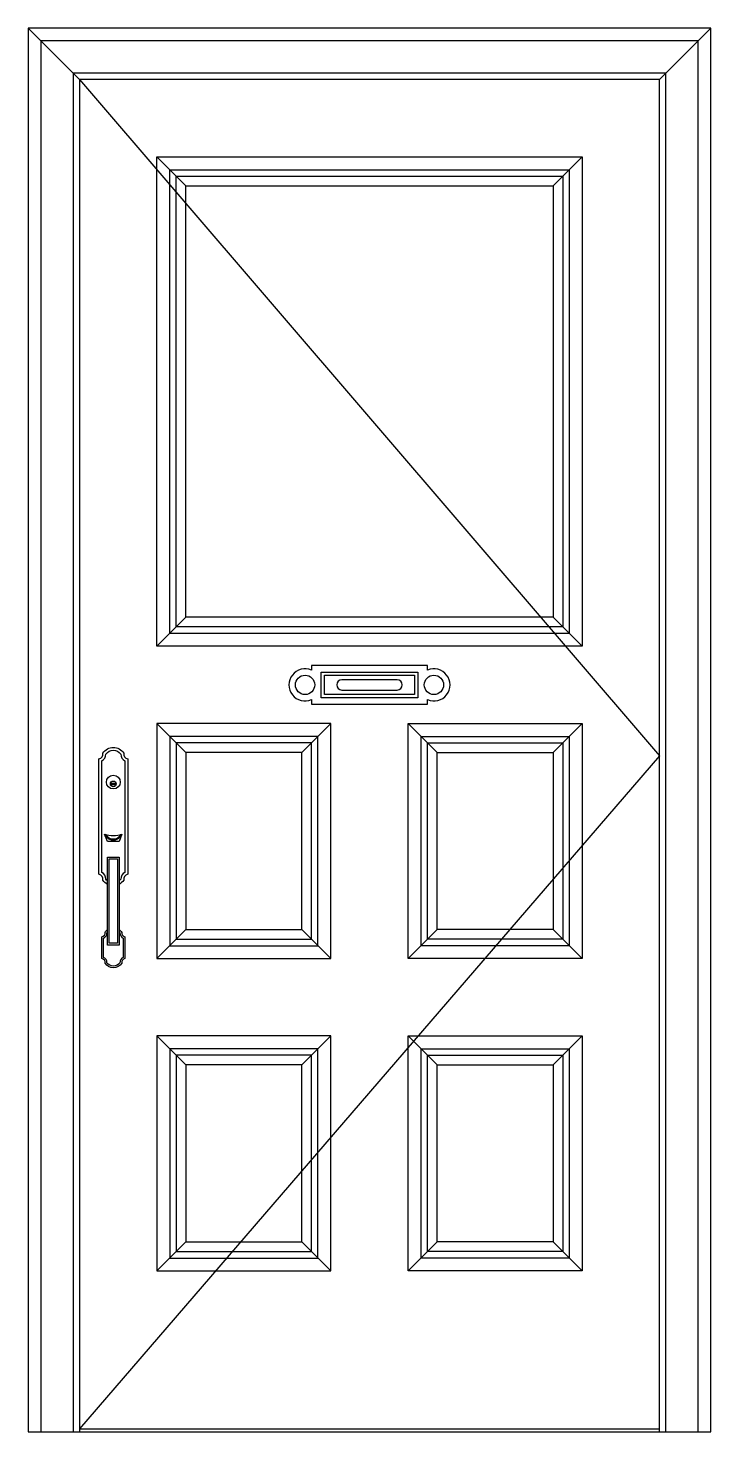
# Model space of a CAD drawing. Header units: metres. Extents: x -2328 to -1268, y 0 to 2180.
import ezdxf

# ---------------------------------------------------------------- set-up
doc = ezdxf.new("R2010")
doc.units = ezdxf.units.M
for name, color, linetype in [('2', 2, 'Continuous'), ('3', 3, 'Continuous'), ('7', 7, 'Continuous')]:
    doc.layers.add(name, color=color, linetype=linetype)

msp = doc.modelspace()

# ---------------------------------------------------------------- linework, layer by layer
at = {"layer": '2'}
msp.add_line((-2327.86, 0), (-1267.86, 0), dxfattribs=at)
at = {"layer": '3'}
for p, q in [((-2247.86, 2100), (-2327.86, 2180)), ((-1347.86, 2100), (-1267.86, 2180)), ((-2082.86, 1935.08), (-2127.86, 1980.08)), ((-1512.86, 1935.08), (-1467.86, 1980.08)), ((-2082.86, 1265.08), (-2127.86, 1220.08)), ((-1467.86, 1220.08), (-1512.86, 1265.08)), ((-2082.86, 1055), (-2127.86, 1100)), ((-1902.86, 1055), (-1857.86, 1100)), ((-1692.86, 1055), (-1737.86, 1100)), ((-1512.86, 1055), (-1467.86, 1100)), ((-2199.95, 1007.19), (-2191.18, 1007.19)), ((-2199.95, 1005.4), (-2191.18, 1005.4)), ((-2082.86, 780), (-2127.86, 735)), ((-1902.86, 780), (-1857.86, 735)), ((-1692.86, 780), (-1737.86, 735)), ((-1512.86, 780), (-1467.86, 735)), ((-2082.86, 570), (-2127.86, 615)), ((-1902.86, 570), (-1857.86, 615)), ((-1692.86, 570), (-1737.86, 615)), ((-1512.86, 570), (-1467.86, 615)), ((-2082.86, 295), (-2127.86, 250)), ((-1902.86, 295), (-1857.86, 250)), ((-1692.86, 295), (-1737.86, 250)), ((-1512.86, 295), (-1467.86, 250)), ((-2247.86, 5), (-1347.86, 5))]:
    msp.add_line(p, q, dxfattribs=at)
for points in [[(-1287.86, 0), (-1287.86, 2160), (-2307.86, 2160), (-2307.86, 0)], [(-1337.86, 0), (-1337.86, 2110), (-2257.86, 2110), (-2257.86, 0)], [(-2247.86, 2100), (-1347.86, 1050), (-2247.86, 5)]]:
    msp.add_lwpolyline(points, dxfattribs=at)
for points in [[(-2107.86, 1955.08), (-2107.86, 1960.08), (-1487.86, 1960.08), (-1487.86, 1240.08), (-2107.86, 1240.08)], [(-2097.86, 1950.08), (-1497.86, 1950.08), (-1497.86, 1250.08), (-2097.86, 1250.08)], [(-1867.86, 1175.04), (-1727.86, 1175.04), (-1727.86, 1145.04), (-1867.86, 1145.04)], [(-1877.86, 1080), (-2107.86, 1080), (-2107.86, 755), (-1877.86, 755)], [(-1887.86, 1070), (-2097.86, 1070), (-2097.86, 765), (-1887.86, 765)], [(-1717.86, 755), (-1717.86, 1080), (-1487.86, 1080), (-1487.86, 755)], [(-1707.86, 765), (-1707.86, 1070), (-1497.86, 1070), (-1497.86, 765)], [(-2201.83, 758.79), (-2201.83, 890.09), (-2189.3, 890.09), (-2189.3, 758.79)], [(-2107.86, 595), (-2107.86, 270), (-1877.86, 270), (-1877.86, 595)], [(-1717.86, 595), (-1487.86, 595), (-1487.86, 270), (-1717.86, 270)], [(-2097.86, 585), (-2097.86, 280), (-1887.86, 280), (-1887.86, 585)], [(-1707.86, 585), (-1497.86, 585), (-1497.86, 280), (-1707.86, 280)]]:
    msp.add_lwpolyline(points, close=True, dxfattribs=at)
for points in [[(-2204.52, 855.58, -0.06), (-2207.13, 858.24, 0.26), (-2213.47, 868.93), (-2213.47, 1041.95, 0.26), (-2207.13, 1052.64, -0.5), (-2183.99, 1052.64, 0.26), (-2177.66, 1041.95), (-2177.66, 868.93, 0.26), (-2183.99, 858.24, -0.06), (-2186.61, 855.58, -0.06)], [(-2207.26, 927.74, 0.2), (-2198.93, 920.97), (-2192.19, 920.97, 0.2), (-2183.87, 927.74, 0.19)], [(-2186.61, 776.67, -0.04), (-2185.25, 775.07, 0.29), (-2180.18, 766.76), (-2180.18, 736.91, 0.29), (-2185.25, 728.6, -0.51), (-2205.55, 728.6, 0.29), (-2210.62, 736.91), (-2210.62, 766.76, 0.29), (-2205.55, 775.07, -0.03), (-2204.52, 776.33, -0.03)]]:
    msp.add_lwpolyline(points, format="xyb", dxfattribs=at)
for centre, radius in [((-1897.86, 1160.04), 15), ((-1697.86, 1160.04), 15), ((-2195.56, 1006.29), 4.48)]:
    msp.add_circle(centre, radius, dxfattribs=at)
at = {"layer": '7'}
for points in [[(-1267.86, 0), (-1267.86, 2180), (-2327.86, 2180), (-2327.86, 0)], [(-1347.86, 0), (-1347.86, 2100), (-2247.86, 2100), (-2247.86, 0)]]:
    msp.add_lwpolyline(points, dxfattribs=at)
for points in [[(-2127.86, 1955.08), (-2127.86, 1980.08), (-1467.86, 1980.08), (-1467.86, 1220.08), (-2127.86, 1220.08)], [(-2082.86, 1935.08), (-1512.86, 1935.08), (-1512.86, 1265.08), (-2082.86, 1265.08)], [(-1872.86, 1180.04), (-1722.86, 1180.04), (-1722.86, 1140.04), (-1872.86, 1140.04)], [(-1857.86, 1100), (-2127.86, 1100), (-2127.86, 735), (-1857.86, 735)], [(-1737.86, 735), (-1737.86, 1100), (-1467.86, 1100), (-1467.86, 735)], [(-1902.86, 1055), (-2082.86, 1055), (-2082.86, 780), (-1902.86, 780)], [(-1692.86, 780), (-1692.86, 1055), (-1512.86, 1055), (-1512.86, 780)], [(-2204.52, 756.11), (-2204.52, 892.77), (-2186.61, 892.77), (-2186.61, 756.11)], [(-2127.86, 615), (-2127.86, 250), (-1857.86, 250), (-1857.86, 615)], [(-1737.86, 615), (-1467.86, 615), (-1467.86, 250), (-1737.86, 250)], [(-2082.86, 570), (-2082.86, 295), (-1902.86, 295), (-1902.86, 570)], [(-1692.86, 570), (-1512.86, 570), (-1512.86, 295), (-1692.86, 295)]]:
    msp.add_lwpolyline(points, close=True, dxfattribs=at)
for points in [[(-1887.86, 1137.13), (-1887.86, 1130), (-1707.86, 1130), (-1707.86, 1137.13, 1.53), (-1707.86, 1182.95), (-1707.86, 1190.08), (-1887.86, 1190.08), (-1887.86, 1182.95, 1.53)], [(-1840.86, 1152.04), (-1754.86, 1152.04, 0.99), (-1754.86, 1168.04), (-1840.86, 1168.04, 0.99)], [(-2208.99, 928.24, 0.15), (-2182.13, 928.24), (-2186.61, 916.94), (-2204.52, 916.94)]]:
    msp.add_lwpolyline(points, format="xyb", close=True, dxfattribs=at)
for points in [[(-2204.52, 850.25, -0.13), (-2211.68, 856.96, 0.39), (-2217.94, 865.91), (-2217.94, 1044.97, 0.39), (-2211.68, 1053.92, -0.56), (-2179.45, 1053.92, 0.39), (-2173.18, 1044.97), (-2173.18, 865.91, 0.39), (-2179.45, 856.96, -0.13), (-2186.61, 850.25, -0.13)], [(-2208.99, 928.24, 0.22), (-2199.12, 919.63), (-2192, 919.63, 0.22), (-2182.13, 928.24, 0.22)], [(-2186.61, 780.16, -0.1), (-2182.5, 775.8, 0.39), (-2177.49, 768.64), (-2177.49, 735.03, 0.39), (-2182.5, 727.87, -0.56), (-2208.29, 727.87, 0.39), (-2213.3, 735.03), (-2213.3, 768.64, 0.39), (-2208.29, 775.8, -0.09), (-2204.52, 779.92, -0.09)]]:
    msp.add_lwpolyline(points, format="xyb", dxfattribs=at)
msp.add_circle((-2195.56, 1009.16), 10.74, dxfattribs=at)

doc.saveas('drawing.dxf')
